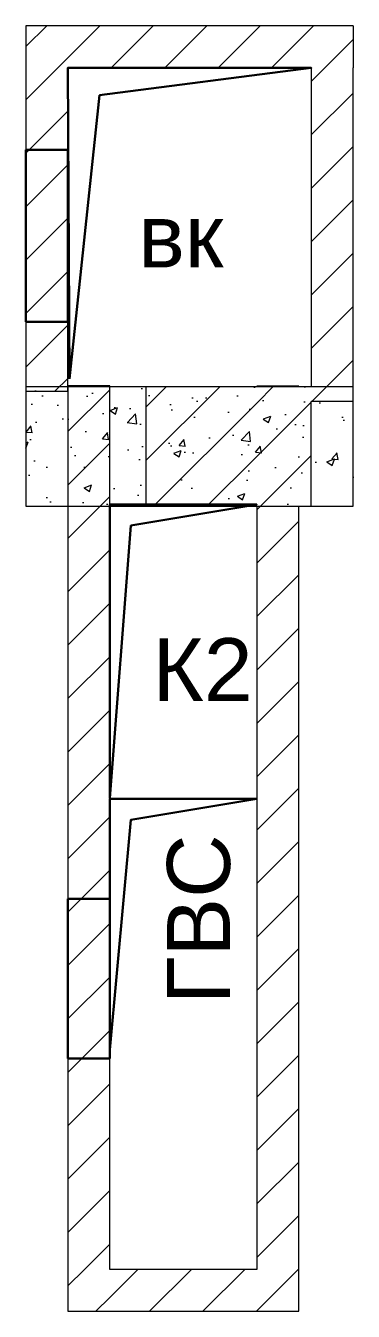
# Model space of a CAD drawing. Header units: millimetres. Extents: x 2336463 to 2579121, y 595385 to 778077.
# Drawn here: x 2453494 to 2454274, y 699954 to 703018 of the extents above; entities that cross this region are included whole.
import ezdxf

# ---------------------------------------------------------------- set-up
doc = ezdxf.new("R2010")
doc.units = ezdxf.units.MM
doc.header["$MEASUREMENT"] = 0
for name, color, linetype, lineweight in [('Конструктив - Стены Несущие_Ном._пера__21', 7, 'Continuous', 30), ('сит план_Ном._пера__1', 7, 'Continuous', 13), ('сит план_Ном._пера__21', 7, 'Continuous', 30)]:
    doc.layers.add(name, color=color, linetype=linetype, lineweight=lineweight)
doc.layers.add('сит план', color=7, linetype='Continuous')
doc.layers.add('сит план_Ном._пера__87', color=7, linetype='Continuous', lineweight=20, true_color=0x6a6a6a)
doc.styles.add('СГЕНЕРИР_СТИЛЬ_1', font='arial.ttf')
pattern_1 = [(45, (2086872.015, 585813.69), (-63.639609, 63.639609), [])]

# ---------------------------------------------------------------- blocks, each defined once
blk = doc.blocks.new('Стена_781', base_point=(2453494.5, 703018.3))
at = {"layer": 'сит план_Ном._пера__87', "linetype": 'Continuous', "lineweight": 20, "true_color": 0x6a6a6a}
h = blk.add_hatch(dxfattribs=at)
h.set_pattern_fill('Блоки_Бетонные_Эффективные', color=251, style=0, pattern_type=2)
h.set_pattern_definition(pattern_1)
h.paths.add_polyline_path([(2453494.5, 703018.3), (2453493.9, 702146.9), (2453593.9, 702146.9), (2453594.5, 703018.2)])
at = {"layer": 'сит план_Ном._пера__1', "color": 7, "linetype": 'Continuous', "lineweight": 13, "flags": 128}
for points in [[(2453494.5, 703018.3), (2453493.9, 702146.9)], [(2453594.5, 703018.2), (2453494.5, 703018.3)], [(2453594.5, 703017.7), (2453594.5, 703018.2)], [(2453593.9, 702146.9), (2453594.5, 702917.7)], [(2453493.9, 702146.9), (2453593.9, 702146.9)]]:
    blk.add_lwpolyline(points, dxfattribs=at)
blk = doc.blocks.new('Стена_782', base_point=(2453494.5, 703017.7))
at = {"layer": 'сит план_Ном._пера__87', "linetype": 'Continuous', "lineweight": 20, "true_color": 0x6a6a6a}
h = blk.add_hatch(dxfattribs=at)
h.set_pattern_fill('Блоки_Бетонные_Эффективные', color=251, style=0, pattern_type=2)
h.set_pattern_definition(pattern_1)
h.paths.add_polyline_path([(2454174.4, 703017.7), (2453594.5, 703017.7), (2453594.5, 702917.7), (2454174.4, 702917.7)])
h = blk.add_hatch(dxfattribs=at)
h.set_pattern_fill('Блоки_Бетонные_Эффективные', color=251, style=0, pattern_type=2)
h.set_pattern_definition(pattern_1)
h.paths.add_polyline_path([(2454174.4, 702917.7), (2454274.4, 702917.7), (2454274.4, 703017.7)])
h = blk.add_hatch(dxfattribs=at)
h.set_pattern_fill('Блоки_Бетонные_Эффективные', color=251, style=0, pattern_type=2)
h.set_pattern_definition(pattern_1)
h.paths.add_polyline_path([(2454174.4, 702917.7), (2454274.4, 703017.7), (2454174.4, 703017.7)])
at = {"layer": 'сит план_Ном._пера__1', "color": 7, "linetype": 'Continuous', "lineweight": 13, "flags": 128}
for points in [[(2454274.4, 703017.7), (2453594.5, 703017.7)], [(2454274.4, 703017.7), (2454274.4, 702917.7)], [(2453594.5, 702917.7), (2454174.4, 702917.7)]]:
    blk.add_lwpolyline(points, dxfattribs=at)
blk = doc.blocks.new('Стена_783', base_point=(2454274.4, 703017.7))
at = {"layer": 'сит план_Ном._пера__87', "linetype": 'Continuous', "lineweight": 20, "true_color": 0x6a6a6a}
h = blk.add_hatch(dxfattribs=at)
h.set_pattern_fill('Блоки_Бетонные_Эффективные', color=251, style=0, pattern_type=2)
h.set_pattern_definition(pattern_1)
h.paths.add_polyline_path([(2454174.4, 702917.7), (2454174.2, 702122.6), (2454274.2, 702122.6), (2454274.4, 702917.7)])
at = {"layer": 'сит план_Ном._пера__1', "color": 7, "linetype": 'Continuous', "lineweight": 13, "flags": 128}
for points in [[(2454174.4, 702917.7), (2454174.2, 702157.6)], [(2454274.2, 702122.6), (2454274.4, 702917.7)], [(2454274.2, 702122.6), (2454174.2, 702122.6)]]:
    blk.add_lwpolyline(points, dxfattribs=at)
blk = doc.blocks.new('Стена_784', base_point=(2453780.4, 702157.7))
at = {"layer": 'сит план_Ном._пера__87', "linetype": 'Continuous', "lineweight": 20, "true_color": 0x6a6a6a}
h = blk.add_hatch(dxfattribs=at)
h.set_pattern_fill('Блоки_Бетонные_Эффективные', color=251, style=0, pattern_type=2)
h.set_pattern_definition(pattern_1)
h.paths.add_polyline_path([(2454044.4, 701872.7), (2454044.4, 702157.7), (2453780.4, 702157.7), (2453780.3, 701872.7)])
h = blk.add_hatch(dxfattribs=at)
h.set_pattern_fill('Блоки_Бетонные_Эффективные', color=251, style=0, pattern_type=2)
h.set_pattern_definition(pattern_1)
h.paths.add_polyline_path([(2454174.2, 701872.6), (2454174.2, 702157.6), (2454144.4, 702157.6), (2454144.4, 701872.6)])
at = {"layer": 'сит план_Ном._пера__1', "color": 7, "linetype": 'Continuous', "lineweight": 13, "flags": 128}
for points in [[(2453780.4, 702157.7), (2453780.3, 701872.7)], [(2454044.4, 702157.7), (2453780.4, 702157.7)], [(2454174.2, 702157.6), (2454144.4, 702157.6)], [(2454174.2, 701872.6), (2454174.2, 702122.6)], [(2453780.3, 701872.7), (2454044.4, 701872.7)], [(2454144.4, 701872.6), (2454174.2, 701872.6)]]:
    blk.add_lwpolyline(points, dxfattribs=at)
blk = doc.blocks.new('Стена_785', base_point=(2453594.4, 702159.7))
at = {"layer": 'сит план_Ном._пера__87', "linetype": 'Continuous', "lineweight": 20, "true_color": 0x6a6a6a}
h = blk.add_hatch(dxfattribs=at)
h.set_pattern_fill('Блоки_Бетонные_Эффективные', color=251, style=0, pattern_type=2)
h.set_pattern_definition(pattern_1)
h.paths.add_polyline_path([(2453694.4, 700053.7), (2453694.4, 702159.7), (2453594.4, 702159.7), (2453594.4, 700053.7)])
h = blk.add_hatch(dxfattribs=at)
h.set_pattern_fill('Блоки_Бетонные_Эффективные', color=251, style=0, pattern_type=2)
h.set_pattern_definition(pattern_1)
h.paths.add_polyline_path([(2453694.4, 700053.7), (2453594.4, 699953.7), (2453694.4, 699953.7)])
h = blk.add_hatch(dxfattribs=at)
h.set_pattern_fill('Блоки_Бетонные_Эффективные', color=251, style=0, pattern_type=2)
h.set_pattern_definition(pattern_1)
h.paths.add_polyline_path([(2453694.4, 700053.7), (2453594.4, 700053.7), (2453594.4, 699953.7)])
at = {"layer": 'сит план_Ном._пера__1', "color": 7, "linetype": 'Continuous', "lineweight": 13, "flags": 128}
for points in [[(2453594.4, 702159.7), (2453594.4, 699953.7)], [(2453694.4, 702159.7), (2453594.4, 702159.7)], [(2453694.4, 700053.7), (2453694.4, 702159.7)], [(2453594.4, 699953.7), (2453694.4, 699953.7)]]:
    blk.add_lwpolyline(points, dxfattribs=at)
blk = doc.blocks.new('Стена_786', base_point=(2453594.4, 699953.7))
at = {"layer": 'сит план_Ном._пера__87', "linetype": 'Continuous', "lineweight": 20, "true_color": 0x6a6a6a}
h = blk.add_hatch(dxfattribs=at)
h.set_pattern_fill('Блоки_Бетонные_Эффективные', color=251, style=0, pattern_type=2)
h.set_pattern_definition(pattern_1)
h.paths.add_polyline_path([(2453694.4, 699953.7), (2454044.4, 699953.7), (2454044.4, 700053.7), (2453694.4, 700053.7)])
h = blk.add_hatch(dxfattribs=at)
h.set_pattern_fill('Блоки_Бетонные_Эффективные', color=251, style=0, pattern_type=2)
h.set_pattern_definition(pattern_1)
h.paths.add_polyline_path([(2454144.4, 700053.7), (2454044.4, 700053.7), (2454144.4, 699953.7)])
h = blk.add_hatch(dxfattribs=at)
h.set_pattern_fill('Блоки_Бетонные_Эффективные', color=251, style=0, pattern_type=2)
h.set_pattern_definition(pattern_1)
h.paths.add_polyline_path([(2454144.4, 699953.7), (2454044.4, 700053.7), (2454044.4, 699953.7)])
at = {"layer": 'сит план_Ном._пера__1', "color": 7, "linetype": 'Continuous', "lineweight": 13, "flags": 128}
for points in [[(2454044.4, 700053.7), (2453694.4, 700053.7)], [(2454144.4, 699953.7), (2454144.4, 700053.7)], [(2453694.4, 699953.7), (2454144.4, 699953.7)]]:
    blk.add_lwpolyline(points, dxfattribs=at)
blk = doc.blocks.new('Стена_787', base_point=(2454144.4, 699953.7))
at = {"layer": 'сит план_Ном._пера__87', "linetype": 'Continuous', "lineweight": 20, "true_color": 0x6a6a6a}
h = blk.add_hatch(dxfattribs=at)
h.set_pattern_fill('Блоки_Бетонные_Эффективные', color=251, style=0, pattern_type=2)
h.set_pattern_definition(pattern_1)
h.paths.add_polyline_path([(2454144.4, 700053.7), (2454144.4, 702159.7), (2454044.4, 702159.7), (2454044.4, 700053.7)])
at = {"layer": 'сит план_Ном._пера__1', "color": 7, "linetype": 'Continuous', "lineweight": 13, "flags": 128}
for points in [[(2454044.4, 702159.7), (2454144.4, 702159.7)], [(2454044.4, 701872.7), (2454044.4, 700053.7)], [(2454144.4, 700053.7), (2454144.4, 701872.6)]]:
    blk.add_lwpolyline(points, dxfattribs=at)

msp = doc.modelspace()

# ---------------------------------------------------------------- hatches: boundary and pattern name
at = {"layer": 'сит план_Ном._пера__1', "linetype": 'Continuous', "lineweight": 13}
h = msp.add_hatch(dxfattribs=at)
h.set_pattern_fill('AR_CONC', style=0, pattern_type=2)
h.set_pattern_definition([(50, (2086872.01, 585813.69), (-182.18467, 15.939086), [19.05, -209.55]), (355, (2086872.01, 585813.69), (-35.24342, 191.056845), [15.24, -167.64058]), (100.451445, (2086887.2, 585812.36), (146.94125, 175.11775), [16.19001, -178.090245]), (46.1842, (2086872.01, 585864.49), (-271.07904, 42.04233), [28.575, -314.325]), (96.63556, (2086894.6, 585860.98), (237.40413, 247.42612), [24.28502, -267.1356]), (351.18415, (2086872.01, 585864.49), (237.40413, 247.42612), [22.85997, -251.45973]), (21, (2086897.41, 585851.79), (-151.61439, 102.2652), [19.05, -209.55]), (326, (2086897.41, 585851.79), (61.80203, 184.18797), [15.24, -167.64]), (71.451445, (2086910.05, 585843.26), (213.41642, 81.92277), [16.19001, -178.08994]), (37.5, (2086872.015, 585813.686), (3.088603, 84.555039), [0, -165.608, 0, -170.18, 0, -168.275]), (7.5, (2086872.015, 585813.69), (66.819663, 100.180575), [0, -97.028, 0, -161.798, 0, -64.135]), (327.5, (2086815.37, 585813.686), (-135.590595, 5.728744), [0, -63.5, 0, -198.12, 0, -262.89]), (317.5, (2086789.97, 585813.69), (148.12918, 25.42649), [0, -82.55, 0, -131.572, 0, -186.69])])
h.paths.add_polyline_path([(2454274.2, 702157.5), (2453494.4, 702157.5), (2453494.4, 701872.7), (2454274.2, 701872.7)])

# ---------------------------------------------------------------- linework, layer by layer
at = {"layer": 'Конструктив - Стены Несущие_Ном._пера__21', "color": 7, "linetype": 'Continuous', "lineweight": 30}
for p, q in [((2453494.4, 702722.7), (2453594.4, 702722.7)), ((2453494.4, 702312.7), (2453494.4, 702722.7)), ((2453594.4, 702722.7), (2453594.4, 702312.7)), ((2453594.4, 702312.7), (2453494.4, 702312.7)), ((2453594.4, 700936.7), (2453694.4, 700936.7)), ((2453594.4, 700556.7), (2453594.4, 700936.7)), ((2453694.4, 700936.7), (2453694.4, 700556.7)), ((2453694.4, 700556.7), (2453594.4, 700556.7))]:
    msp.add_line(p, q, dxfattribs=at)
at = {"layer": 'сит план_Ном._пера__1', "color": 7, "linetype": 'Continuous', "lineweight": 13, "flags": 128}
msp.add_lwpolyline([(2454274.2, 702157.5), (2453494.4, 702157.5), (2453494.4, 701872.7), (2454274.2, 701872.7)], close=True, dxfattribs=at)
at = {"layer": 'сит план_Ном._пера__21', "color": 7, "linetype": 'Continuous', "lineweight": 30, "flags": 128}
for points in [[(2453598.4, 702176.7), (2453669.9, 702852.3), (2454174.4, 702917.8), (2453594.5, 702918.2)], [(2453694.4, 701176.7), (2453744.4, 701826.7), (2454044.4, 701876.7), (2453694.4, 701876.7)], [(2453694.4, 700576.7), (2453744.4, 701125.3), (2454044.4, 701175.3), (2453694.4, 701175.3)]]:
    msp.add_lwpolyline(points, close=True, dxfattribs=at)

# ---------------------------------------------------------------- block references
at = {"layer": 'сит план', "color": 7, "lineweight": 13}
for name, p in [('Стена_781', (2453494.5, 703018.3)), ('Стена_782', (2453494.5, 703017.7)), ('Стена_783', (2454274.4, 703017.7)), ('Стена_785', (2453594.4, 702159.7)), ('Стена_784', (2453780.4, 702157.7)), ('Стена_787', (2454144.4, 699953.7)), ('Стена_786', (2453594.4, 699953.7))]:
    msp.add_blockref(name, p, dxfattribs=at)

# ---------------------------------------------------------------- texts
at = {"layer": 'сит план_Ном._пера__1', "color": 7, "linetype": 'Continuous', "lineweight": 13, "char_height": 150, "attachment_point": 1, "style": 'СГЕНЕРИР_СТИЛЬ_1'}
for s, insert in [('\\A1;{\\pql;\\fArial|b0|i0|c204|p38;вк}', (2453761.8, 702592.1)), ('\\A1;{\\pql;\\fArial|b0|i0|c204|p38;К\\fArial|b0|i0|c204|p38;2}', (2453796.1, 701558.2))]:
    msp.add_mtext(s, dxfattribs=dict(at, insert=insert))
at = {"layer": 'сит план_Ном._пера__1', "color": 7, "linetype": 'Continuous', "lineweight": 13, "insert": (2453830.6, 700685.9), "char_height": 150, "attachment_point": 1, "rotation": 90, "style": 'СГЕНЕРИР_СТИЛЬ_1'}
msp.add_mtext('\\A1;{\\pql;\\fArial|b0|i0|c204|p38;ГВС}', dxfattribs=at)

doc.saveas('drawing.dxf')
